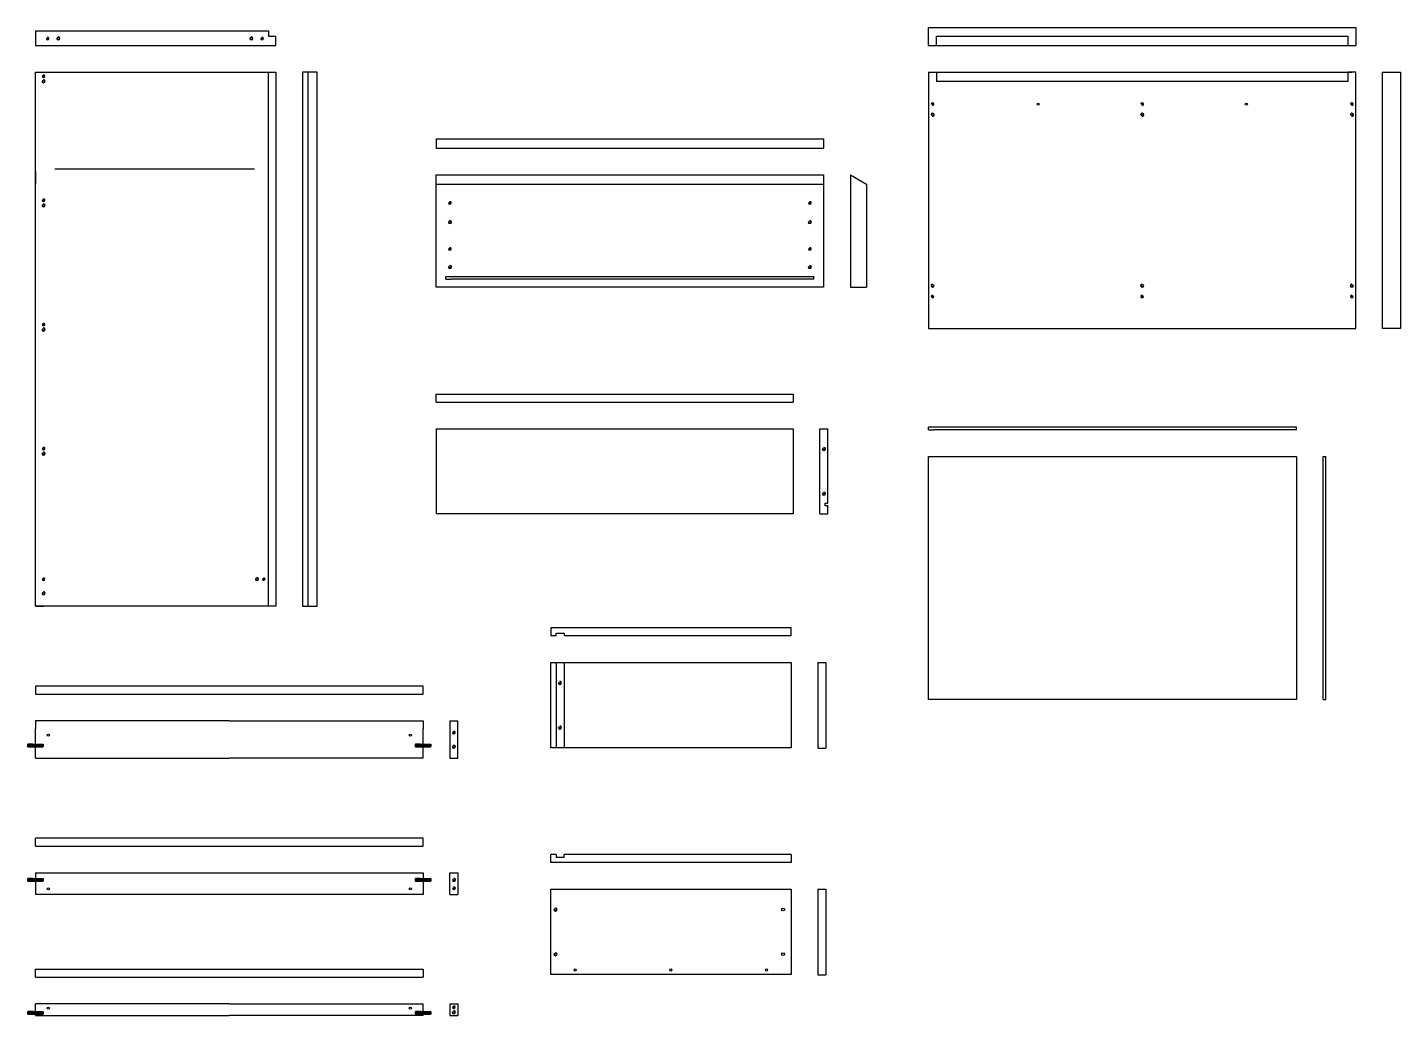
# Model space of a CAD drawing. Header units: millimetres. Extents: x 1628 to 5948, y -265 to 1722.
# Drawn here: x 4507.7 to 4764.8, y 1434.8 to 1619.9 of the extents above; entities that cross this region are included whole.
import ezdxf

# ---------------------------------------------------------------- set-up
doc = ezdxf.new("R2010")
doc.units = ezdxf.units.MM
doc.layers.get('0').update_dxf_attribs({"color": 8})
doc.layers.add('Incastri', color=4, linetype='Continuous')

msp = doc.modelspace()

# ---------------------------------------------------------------- linework, layer by layer
for p, q in [((4676.42, 1616.55), (4676.42, 1619.91)), ((4676.42, 1619.91), (4756.42, 1619.91)), ((4756.42, 1619.91), (4756.42, 1616.55)), ((4509.17, 1619.29), (4509.17, 1616.55)), ((4509.17, 1619.29), (4552.8, 1619.29)), ((4552.8, 1619.29), (4552.8, 1618.29)), ((4552.8, 1618.29), (4554.17, 1618.29)), ((4554.17, 1616.55), (4554.17, 1618.29)), ((4677.92, 1616.55), (4677.92, 1618.29)), ((4677.92, 1618.29), (4754.92, 1618.29)), ((4754.92, 1618.29), (4754.92, 1616.55)), ((4509.17, 1616.55), (4554.17, 1616.55)), ((4676.42, 1616.55), (4756.42, 1616.55)), ((4509.17, 1511.55), (4509.17, 1611.55)), ((4509.17, 1611.55), (4554.17, 1611.55)), ((4552.8, 1511.55), (4552.8, 1611.55)), ((4554.17, 1611.55), (4554.17, 1511.55)), ((4561.91, 1611.55), (4559.17, 1611.55)), ((4559.17, 1611.55), (4559.17, 1511.55)), ((4560.17, 1611.55), (4560.17, 1511.55)), ((4561.91, 1511.55), (4561.91, 1611.55)), ((4676.42, 1611.55), (4676.42, 1563.55)), ((4676.42, 1611.55), (4677.92, 1611.55)), ((4677.92, 1611.55), (4677.92, 1609.81)), ((4677.92, 1611.55), (4754.92, 1611.55)), ((4754.92, 1609.81), (4677.92, 1609.81)), ((4756.42, 1611.55), (4754.92, 1611.55)), ((4754.92, 1611.55), (4754.92, 1609.81)), ((4754.92, 1611.55), (4755.67, 1611.55)), ((4756.42, 1563.55), (4756.42, 1611.55)), ((4761.42, 1563.55), (4761.42, 1611.55)), ((4761.42, 1611.55), (4764.78, 1611.55)), ((4764.78, 1611.55), (4764.78, 1608.55)), ((4764.78, 1608.55), (4764.78, 1563.55)), ((4584.17, 1599.03), (4656.76, 1599.03)), ((4584.17, 1599.03), (4584.17, 1597.3)), ((4584.17, 1597.3), (4656.76, 1597.3)), ((4656.76, 1599.03), (4656.76, 1597.3)), ((4509.17, 1592.95), (4509.17, 1590.59)), ((4512.77, 1593.44), (4550.17, 1593.44)), ((4584.17, 1571.25), (4584.17, 1592.3)), ((4584.17, 1592.3), (4656.76, 1592.3)), ((4656.76, 1592.3), (4656.76, 1571.25)), ((4661.76, 1592.3), (4664.76, 1590.56)), ((4661.76, 1592.3), (4661.76, 1571.25)), ((4584.17, 1590.56), (4656.76, 1590.56)), ((4664.76, 1590.56), (4664.76, 1571.25)), ((4656.76, 1571.25), (4584.17, 1571.25)), ((4586.02, 1573.05), (4586.02, 1573.25)), ((4586.02, 1573.25), (4654.91, 1573.25)), ((4586.02, 1572.95), (4586.02, 1573.05)), ((4586.02, 1572.75), (4586.02, 1572.95)), ((4586.02, 1572.75), (4587.02, 1572.75)), ((4653.91, 1572.75), (4587.02, 1572.75)), ((4654.91, 1572.75), (4653.91, 1572.75)), ((4654.91, 1572.95), (4654.91, 1573.25)), ((4654.91, 1572.75), (4654.91, 1572.95)), ((4661.76, 1571.25), (4664.76, 1571.25)), ((4676.42, 1563.55), (4756.42, 1563.55)), ((4764.78, 1563.55), (4761.42, 1563.55)), ((4584.17, 1551.25), (4651.06, 1551.25)), ((4584.17, 1549.75), (4584.17, 1551.25)), ((4651.06, 1551.25), (4651.06, 1549.75)), ((4584.17, 1549.75), (4651.06, 1549.75)), ((4584.17, 1544.75), (4651.06, 1544.75)), ((4584.17, 1544.75), (4584.17, 1528.8)), ((4651.06, 1544.75), (4651.06, 1528.8)), ((4656.06, 1528.8), (4656.06, 1544.75)), ((4656.06, 1544.75), (4657.56, 1544.75)), ((4657.56, 1530.8), (4657.56, 1544.75)), ((4676.42, 1544.57), (4676.42, 1545.07)), ((4745.31, 1545.07), (4676.42, 1545.07)), ((4676.42, 1544.57), (4677.42, 1544.57)), ((4744.31, 1544.57), (4677.42, 1544.57)), ((4745.31, 1544.57), (4744.31, 1544.57)), ((4745.31, 1544.87), (4745.31, 1545.07)), ((4745.31, 1544.77), (4745.31, 1544.87)), ((4745.31, 1544.57), (4745.31, 1544.77)), ((4676.42, 1539.57), (4745.31, 1539.57)), ((4676.42, 1494.07), (4676.42, 1539.57)), ((4745.31, 1539.57), (4745.31, 1494.07)), ((4750.31, 1494.07), (4750.31, 1539.57)), ((4750.31, 1539.57), (4750.81, 1539.57)), ((4750.81, 1494.07), (4750.81, 1539.57)), ((4657.06, 1530.3), (4657.06, 1530.8)), ((4657.06, 1530.8), (4657.56, 1530.8)), ((4657.56, 1530.3), (4657.06, 1530.3)), ((4657.56, 1528.8), (4657.56, 1530.3)), ((4651.06, 1528.8), (4584.17, 1528.8)), ((4656.06, 1528.8), (4657.56, 1528.8)), ((4554.17, 1511.55), (4509.17, 1511.55)), ((4509.17, 1511.55), (4510.67, 1511.55)), ((4559.17, 1511.55), (4561.91, 1511.55)), ((4650.65, 1507.45), (4605.65, 1507.45)), ((4605.65, 1507.45), (4605.65, 1505.95)), ((4650.65, 1505.95), (4650.65, 1507.45)), ((4606.65, 1505.95), (4605.65, 1505.95)), ((4606.65, 1505.95), (4606.65, 1506.45)), ((4606.65, 1506.45), (4608.15, 1506.45)), ((4608.15, 1506.45), (4608.15, 1505.95)), ((4650.65, 1505.95), (4608.15, 1505.95)), ((4605.65, 1500.95), (4650.65, 1500.95)), ((4605.65, 1485), (4605.65, 1500.95)), ((4606.65, 1500.95), (4606.65, 1485)), ((4608.15, 1500.95), (4608.15, 1485)), ((4650.65, 1500.95), (4650.65, 1485)), ((4655.65, 1500.95), (4657.15, 1500.95)), ((4655.65, 1500.95), (4655.65, 1484.91)), ((4657.15, 1500.95), (4657.15, 1484.91)), ((4581.76, 1496.55), (4509.17, 1496.55)), ((4509.17, 1496.55), (4509.17, 1495.05)), ((4581.76, 1495.05), (4581.76, 1496.55)), ((4509.17, 1495.05), (4581.76, 1495.05)), ((4745.31, 1494.07), (4676.42, 1494.07)), ((4750.31, 1494.07), (4750.81, 1494.07)), ((4545.47, 1490.05), (4509.17, 1490.05)), ((4509.17, 1490.05), (4509.17, 1488.55)), ((4545.47, 1490.05), (4581.76, 1490.05)), ((4581.76, 1490.05), (4581.76, 1488.55)), ((4586.76, 1490.05), (4586.76, 1483.05)), ((4586.76, 1490.05), (4588.26, 1490.05)), ((4588.26, 1483.05), (4588.26, 1490.05)), ((4509.17, 1485.7), (4509.17, 1488.55)), ((4581.76, 1485.7), (4581.76, 1488.55)), ((4509.17, 1483.05), (4509.17, 1485.2)), ((4581.76, 1483.05), (4581.76, 1485.2)), ((4650.65, 1485), (4605.65, 1485)), ((4655.65, 1484.91), (4657.15, 1484.91)), ((4509.17, 1483.05), (4545.47, 1483.05)), ((4581.76, 1483.05), (4545.47, 1483.05)), ((4586.76, 1483.05), (4588.26, 1483.05)), ((4581.76, 1468.05), (4509.17, 1468.05)), ((4509.17, 1466.55), (4509.17, 1468.05)), ((4509.17, 1466.55), (4581.76, 1466.55)), ((4581.76, 1466.55), (4581.76, 1468.05)), ((4606.65, 1465), (4605.65, 1465)), ((4605.65, 1463.5), (4605.65, 1465)), ((4650.65, 1463.5), (4605.65, 1463.5)), ((4606.65, 1465), (4606.65, 1464.5)), ((4606.65, 1464.5), (4608.15, 1464.5)), ((4650.65, 1465), (4608.15, 1465)), ((4608.15, 1464.5), (4608.15, 1465)), ((4650.65, 1465), (4650.65, 1463.5)), ((4509.17, 1461.55), (4581.76, 1461.55)), ((4509.17, 1461.55), (4509.17, 1460.5)), ((4581.76, 1461.55), (4581.76, 1460.5)), ((4586.76, 1457.55), (4586.76, 1461.55)), ((4586.76, 1461.55), (4588.26, 1461.55)), ((4588.26, 1461.55), (4588.26, 1457.55)), ((4509.17, 1460), (4509.17, 1457.55)), ((4581.76, 1460), (4581.76, 1457.55)), ((4605.65, 1458.5), (4650.65, 1458.5)), ((4605.65, 1442.55), (4605.65, 1458.5)), ((4650.65, 1458.5), (4650.65, 1442.55)), ((4655.65, 1458.5), (4657.15, 1458.5)), ((4655.65, 1458.5), (4655.65, 1442.46)), ((4657.15, 1458.5), (4657.15, 1442.46)), ((4581.76, 1457.55), (4509.17, 1457.55)), ((4586.76, 1457.55), (4588.26, 1457.55)), ((4509.17, 1442.05), (4509.17, 1443.55)), ((4509.17, 1443.55), (4581.76, 1443.55)), ((4581.76, 1443.55), (4581.76, 1442.05)), ((4650.65, 1442.55), (4605.65, 1442.55)), ((4655.65, 1442.46), (4657.15, 1442.46)), ((4509.17, 1442.05), (4581.76, 1442.05)), ((4545.47, 1437.05), (4509.17, 1437.05)), ((4509.17, 1436.75), (4509.17, 1437.05)), ((4509.17, 1435.6), (4509.17, 1436.75)), ((4509.17, 1434.85), (4509.17, 1435.1)), ((4509.17, 1434.85), (4545.47, 1434.85)), ((4545.47, 1437.05), (4581.76, 1437.05)), ((4581.76, 1434.85), (4545.47, 1434.85)), ((4581.76, 1436.75), (4581.76, 1437.05)), ((4581.76, 1435.6), (4581.76, 1436.75)), ((4581.76, 1434.85), (4581.76, 1435.1)), ((4586.76, 1437.05), (4586.76, 1434.85)), ((4586.76, 1437.05), (4588.26, 1437.05)), ((4586.76, 1434.85), (4588.26, 1434.85)), ((4588.26, 1437.05), (4588.26, 1434.85))]:
    msp.add_line(p, q)
at = {"layer": 'Incastri'}
for p, q in [((4507.67, 1485.6), (4507.77, 1485.7)), ((4507.67, 1485.6), (4507.67, 1485.3)), ((4507.67, 1485.6), (4510.67, 1485.6)), ((4510.67, 1485.3), (4507.67, 1485.3)), ((4507.77, 1485.2), (4507.67, 1485.3)), ((4508.67, 1485.7), (4507.77, 1485.7)), ((4507.77, 1485.2), (4507.77, 1485.7)), ((4507.77, 1485.2), (4510.57, 1485.2)), ((4508.67, 1485.7), (4510.57, 1485.7)), ((4510.57, 1485.7), (4510.67, 1485.6)), ((4510.57, 1485.2), (4510.57, 1485.7)), ((4510.57, 1485.2), (4510.67, 1485.3)), ((4510.67, 1485.3), (4510.67, 1485.6)), ((4580.26, 1485.6), (4580.36, 1485.7)), ((4580.26, 1485.6), (4580.26, 1485.3)), ((4580.26, 1485.6), (4583.26, 1485.6)), ((4583.26, 1485.3), (4580.26, 1485.3)), ((4580.36, 1485.2), (4580.26, 1485.3)), ((4581.26, 1485.7), (4580.36, 1485.7)), ((4580.36, 1485.2), (4580.36, 1485.7)), ((4580.36, 1485.2), (4583.16, 1485.2)), ((4581.26, 1485.7), (4583.16, 1485.7)), ((4583.16, 1485.7), (4583.26, 1485.6)), ((4583.16, 1485.2), (4583.16, 1485.7)), ((4583.16, 1485.2), (4583.26, 1485.3)), ((4583.26, 1485.3), (4583.26, 1485.6)), ((4507.67, 1460.4), (4507.77, 1460.5)), ((4508.67, 1460.5), (4507.77, 1460.5)), ((4507.77, 1460), (4507.77, 1460.5)), ((4508.67, 1460.5), (4510.57, 1460.5)), ((4510.57, 1460.5), (4510.67, 1460.4)), ((4510.57, 1460), (4510.57, 1460.5)), ((4580.26, 1460.4), (4580.36, 1460.5)), ((4581.26, 1460.5), (4580.36, 1460.5)), ((4580.36, 1460), (4580.36, 1460.5)), ((4581.26, 1460.5), (4583.16, 1460.5)), ((4583.16, 1460.5), (4583.26, 1460.4)), ((4583.16, 1460), (4583.16, 1460.5)), ((4507.67, 1460.4), (4507.67, 1460.1)), ((4507.67, 1460.4), (4510.67, 1460.4)), ((4510.67, 1460.1), (4507.67, 1460.1)), ((4507.77, 1460), (4507.67, 1460.1)), ((4507.77, 1460), (4510.57, 1460)), ((4510.57, 1460), (4510.67, 1460.1)), ((4510.67, 1460.1), (4510.67, 1460.4)), ((4580.26, 1460.4), (4580.26, 1460.1)), ((4580.26, 1460.4), (4583.26, 1460.4)), ((4583.26, 1460.1), (4580.26, 1460.1)), ((4580.36, 1460), (4580.26, 1460.1)), ((4580.36, 1460), (4583.16, 1460)), ((4583.16, 1460), (4583.26, 1460.1)), ((4583.26, 1460.1), (4583.26, 1460.4)), ((4507.67, 1435.5), (4507.77, 1435.6)), ((4507.67, 1435.5), (4507.67, 1435.2)), ((4507.67, 1435.5), (4510.67, 1435.5)), ((4510.67, 1435.2), (4507.67, 1435.2)), ((4507.77, 1435.1), (4507.67, 1435.2)), ((4508.67, 1435.6), (4507.77, 1435.6)), ((4507.77, 1435.1), (4507.77, 1435.6)), ((4507.77, 1435.1), (4510.57, 1435.1)), ((4508.67, 1435.6), (4510.57, 1435.6)), ((4510.57, 1435.6), (4510.67, 1435.5)), ((4510.57, 1435.1), (4510.57, 1435.6)), ((4510.57, 1435.1), (4510.67, 1435.2)), ((4510.67, 1435.2), (4510.67, 1435.5)), ((4580.26, 1435.5), (4580.36, 1435.6)), ((4580.26, 1435.5), (4580.26, 1435.2)), ((4580.26, 1435.5), (4583.26, 1435.5)), ((4583.26, 1435.2), (4580.26, 1435.2)), ((4580.36, 1435.1), (4580.26, 1435.2)), ((4581.26, 1435.6), (4580.36, 1435.6)), ((4580.36, 1435.1), (4580.36, 1435.6)), ((4580.36, 1435.1), (4583.16, 1435.1)), ((4581.26, 1435.6), (4583.16, 1435.6)), ((4583.16, 1435.6), (4583.26, 1435.5)), ((4583.16, 1435.1), (4583.16, 1435.6)), ((4583.16, 1435.1), (4583.26, 1435.2)), ((4583.26, 1435.2), (4583.26, 1435.5))]:
    msp.add_line(p, q, dxfattribs=at)
for centre, radius in [((4511.45, 1617.86), 0.15), ((4511.45, 1617.86), 0.15), ((4513.45, 1617.86), 0.2), ((4513.45, 1617.86), 0.2), ((4549.59, 1617.86), 0.2), ((4549.59, 1617.86), 0.2), ((4551.59, 1617.86), 0.15), ((4551.59, 1617.86), 0.15), ((4510.67, 1609.85), 0.2), ((4510.67, 1609.85), 0.2), ((4510.67, 1610.8), 0.15), ((4510.67, 1610.8), 0.15), ((4677.17, 1605.55), 0.15), ((4677.17, 1605.55), 0.15), ((4696.92, 1605.55), 0.2), ((4696.92, 1605.55), 0.2), ((4716.42, 1605.55), 0.15), ((4716.42, 1605.55), 0.15), ((4735.92, 1605.55), 0.2), ((4735.92, 1605.55), 0.2), ((4755.67, 1605.55), 0.15), ((4755.67, 1605.55), 0.15), ((4677.17, 1603.55), 0.2), ((4677.17, 1603.55), 0.2), ((4716.42, 1603.55), 0.2), ((4716.42, 1603.55), 0.2), ((4755.67, 1603.55), 0.2), ((4755.67, 1603.55), 0.2), ((4510.67, 1586.6), 0.2), ((4510.67, 1586.6), 0.2), ((4510.67, 1587.55), 0.15), ((4510.67, 1587.55), 0.15), ((4586.77, 1587.06), 0.15), ((4586.77, 1587.06), 0.15), ((4654.16, 1587.06), 0.15), ((4654.16, 1587.06), 0.15), ((4586.77, 1583.47), 0.2), ((4586.77, 1583.47), 0.2), ((4654.16, 1583.47), 0.2), ((4654.16, 1583.47), 0.2), ((4586.77, 1578.45), 0.15), ((4586.77, 1578.45), 0.15), ((4654.16, 1578.45), 0.15), ((4654.16, 1578.45), 0.15), ((4586.77, 1575.05), 0.2), ((4586.77, 1575.05), 0.2), ((4654.16, 1575.05), 0.2), ((4654.16, 1575.05), 0.2), ((4677.17, 1571.55), 0.2), ((4677.17, 1571.55), 0.2), ((4716.42, 1571.55), 0.2), ((4716.42, 1571.55), 0.2), ((4755.67, 1571.55), 0.2), ((4755.67, 1571.55), 0.2), ((4677.17, 1569.55), 0.15), ((4677.17, 1569.55), 0.15), ((4716.42, 1569.55), 0.15), ((4716.42, 1569.55), 0.15), ((4755.67, 1569.55), 0.15), ((4755.67, 1569.55), 0.15), ((4510.67, 1563.35), 0.2), ((4510.67, 1563.35), 0.2), ((4510.67, 1564.3), 0.15), ((4510.67, 1564.3), 0.15), ((4510.67, 1540.1), 0.2), ((4510.67, 1540.1), 0.2), ((4510.67, 1541.05), 0.15), ((4510.67, 1541.05), 0.15), ((4656.81, 1540.96), 0.2), ((4656.81, 1540.96), 0.2), ((4656.81, 1532.6), 0.2), ((4656.81, 1532.6), 0.2), ((4510.67, 1516.6), 0.15), ((4510.67, 1516.6), 0.15), ((4550.65, 1516.6), 0.2), ((4551.9, 1516.6), 0.15), ((4510.67, 1513.95), 0.2), ((4607.36, 1497.15), 0.2), ((4607.36, 1497.15), 0.2), ((4607.36, 1488.8), 0.2), ((4607.36, 1488.8), 0.2), ((4511.58, 1487.36), 0.2), ((4511.58, 1487.36), 0.2), ((4579.36, 1487.36), 0.2), ((4579.36, 1487.36), 0.2), ((4587.51, 1487.86), 0.15), ((4587.51, 1487.86), 0.15), ((4587.51, 1485.21), 0.2), ((4587.54, 1460.25), 0.2), ((4511.58, 1458.57), 0.2), ((4511.58, 1458.57), 0.2), ((4579.36, 1458.57), 0.2), ((4579.36, 1458.57), 0.2), ((4587.54, 1458.7), 0.15), ((4606.53, 1454.71), 0.2), ((4606.53, 1454.71), 0.2), ((4649.15, 1454.71), 0.262), ((4649.15, 1454.71), 0.262), ((4606.53, 1446.35), 0.2), ((4606.53, 1446.35), 0.2), ((4649.15, 1446.35), 0.262), ((4649.15, 1446.35), 0.262), ((4610.23, 1443.37), 0.2), ((4610.23, 1443.37), 0.2), ((4628.13, 1443.37), 0.2), ((4628.13, 1443.37), 0.2), ((4646.07, 1443.37), 0.2), ((4646.07, 1443.37), 0.2), ((4511.58, 1436.24), 0.2), ((4511.58, 1436.24), 0.2), ((4579.36, 1436.24), 0.2), ((4579.36, 1436.24), 0.2), ((4587.5, 1435.49), 0.2), ((4587.5, 1435.49), 0.2), ((4587.5, 1436.44), 0.15), ((4587.5, 1436.44), 0.15)]:
    msp.add_circle(centre, radius, dxfattribs=at)
for centre, radius, start, end in [((4511.45, 1617.86), 0.25, 180, 0), ((4511.45, 1617.86), 0.25, 0, 90), ((4513.45, 1617.86), 0.3, 180, 90), ((4549.59, 1617.86), 0.3, 180, 90), ((4551.59, 1617.86), 0.25, 180, 0), ((4551.59, 1617.86), 0.25, 0, 90), ((4510.67, 1609.85), 0.3, 180, 90), ((4510.67, 1610.8), 0.25, 180, 0), ((4510.67, 1610.8), 0.25, 0, 90), ((4677.17, 1605.55), 0.25, 90, 180), ((4677.17, 1605.55), 0.25, 270, 90), ((4716.42, 1605.55), 0.25, 90, 180), ((4716.42, 1605.55), 0.25, 270, 90), ((4755.67, 1605.55), 0.25, 90, 180), ((4755.67, 1605.55), 0.25, 270, 90), ((4677.17, 1603.55), 0.3, 270, 180), ((4716.42, 1603.55), 0.3, 270, 180), ((4755.67, 1603.55), 0.3, 270, 180), ((4510.67, 1586.6), 0.3, 180, 90), ((4510.67, 1587.55), 0.25, 180, 0), ((4510.67, 1587.55), 0.25, 0, 90), ((4586.77, 1587.06), 0.25, 180, 0), ((4586.77, 1587.06), 0.25, 0, 90), ((4654.16, 1587.06), 0.25, 180, 0), ((4654.16, 1587.06), 0.25, 0, 90), ((4586.77, 1583.47), 0.3, 180, 90), ((4654.16, 1583.47), 0.3, 180, 90), ((4586.77, 1578.45), 0.25, 0, 90), ((4654.16, 1578.45), 0.25, 0, 90), ((4586.77, 1578.45), 0.25, 180, 0), ((4654.16, 1578.45), 0.25, 180, 0), ((4586.77, 1575.05), 0.3, 180, 90), ((4654.16, 1575.05), 0.3, 180, 90), ((4677.17, 1571.55), 0.3, 90, 0), ((4716.42, 1571.55), 0.3, 90, 0), ((4755.67, 1571.55), 0.3, 90, 0), ((4677.17, 1569.55), 0.25, 90, 270), ((4677.17, 1569.55), 0.25, 270, 0), ((4716.42, 1569.55), 0.25, 90, 270), ((4716.42, 1569.55), 0.25, 270, 0), ((4755.67, 1569.55), 0.25, 90, 270), ((4755.67, 1569.55), 0.25, 270, 0), ((4510.67, 1563.35), 0.3, 180, 90), ((4510.67, 1564.3), 0.25, 180, 0), ((4510.67, 1564.3), 0.25, 0, 90), ((4510.67, 1540.1), 0.3, 180, 90), ((4510.67, 1541.05), 0.25, 180, 0), ((4510.67, 1541.05), 0.25, 0, 90), ((4656.81, 1540.96), 0.3, 180, 90), ((4656.81, 1532.6), 0.3, 180, 90), ((4510.67, 1516.6), 0.25, 180, 0), ((4510.67, 1516.6), 0.25, 0, 90), ((4550.65, 1516.6), 0.3, 180, 90), ((4551.9, 1516.6), 0.25, 180, 0), ((4551.9, 1516.6), 0.25, 0, 90), ((4510.67, 1513.95), 0.3, 180, 90), ((4607.36, 1497.15), 0.3, 180, 90), ((4607.36, 1488.8), 0.3, 180, 90), ((4587.51, 1487.86), 0.25, 180, 0), ((4587.51, 1487.86), 0.25, 0, 90), ((4587.51, 1485.21), 0.3, 180, 90), ((4587.54, 1460.25), 0.3, 180, 90), ((4587.54, 1458.7), 0.25, 180, 270), ((4587.54, 1458.7), 0.25, 270, 90), ((4606.53, 1454.71), 0.3, 180, 90), ((4606.53, 1446.35), 0.3, 180, 90), ((4587.5, 1435.49), 0.3, 180, 90), ((4587.5, 1436.44), 0.25, 180, 0), ((4587.5, 1436.44), 0.25, 0, 90)]:
    msp.add_arc(centre, radius, start, end, dxfattribs=at)

doc.saveas('drawing.dxf')
